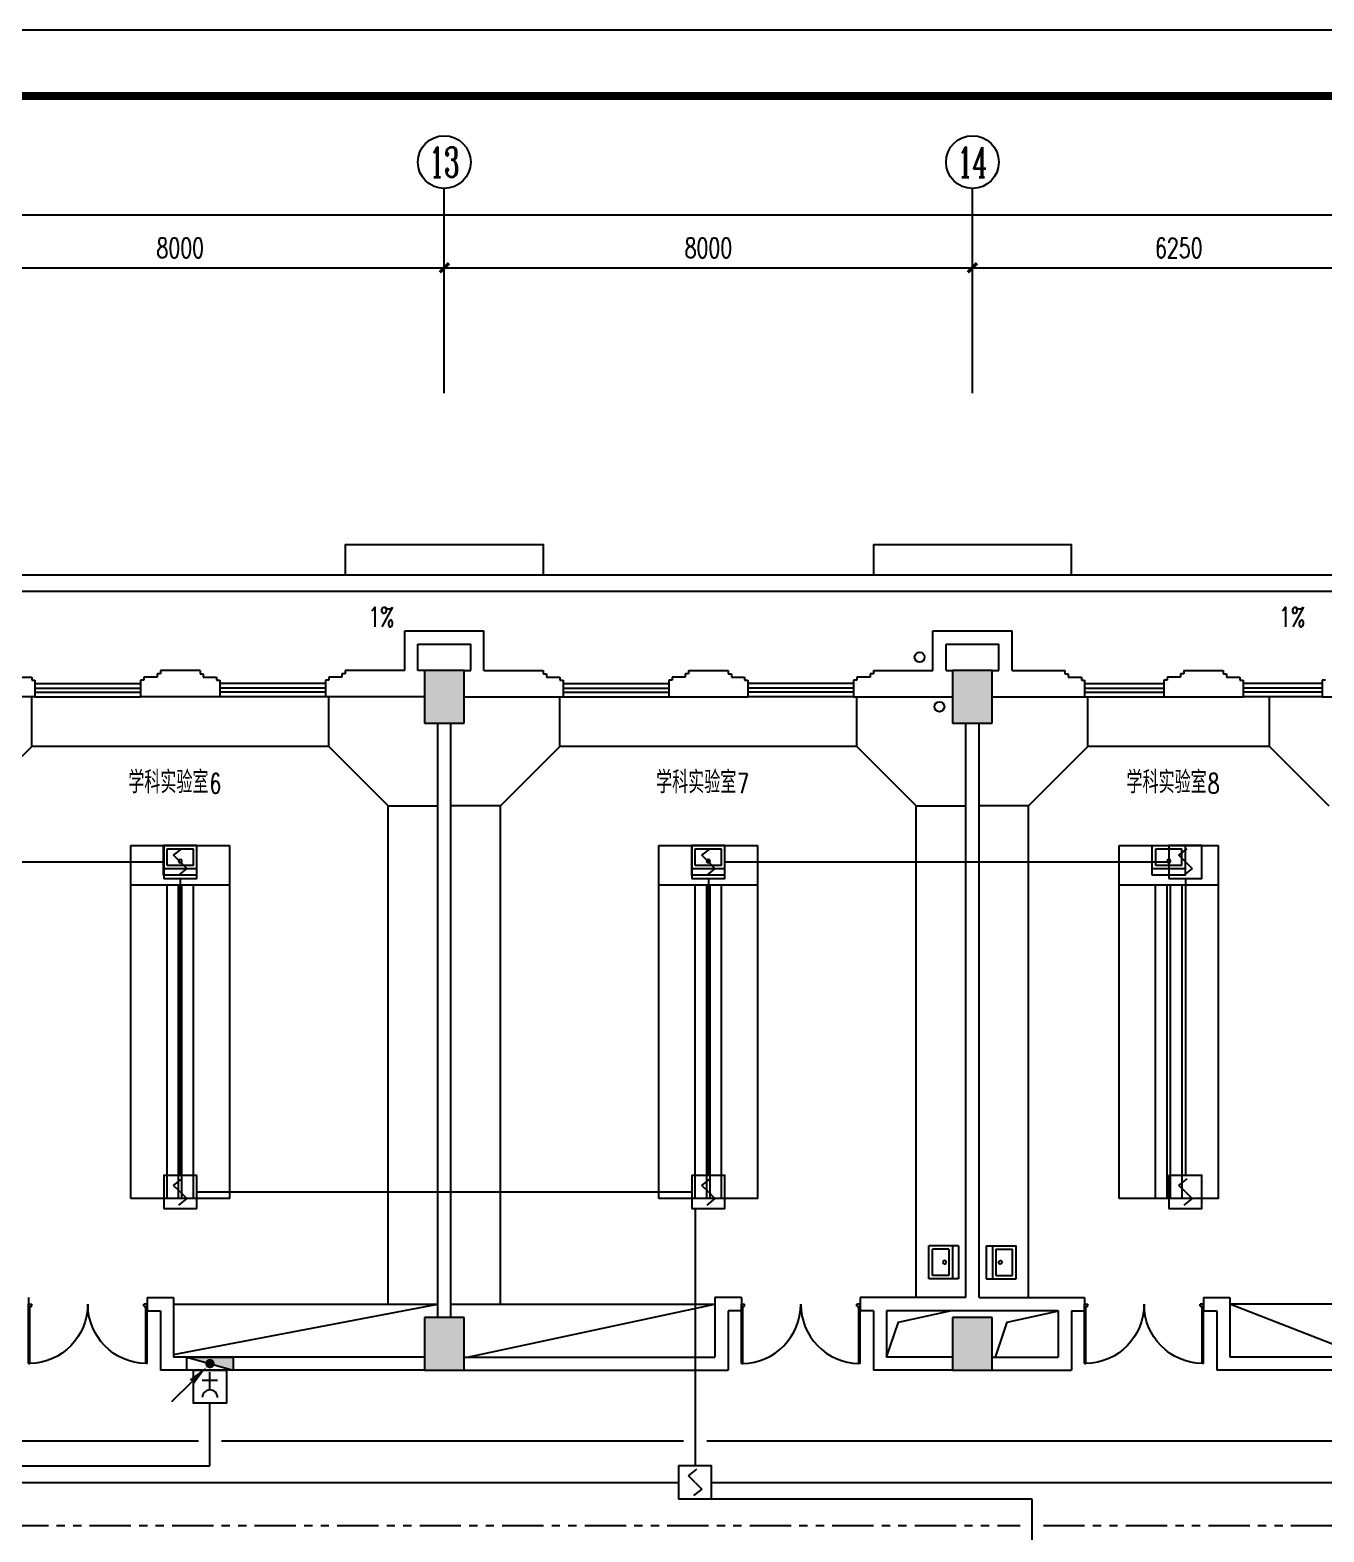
# Model space of a CAD drawing. Extents: x 190999 to 918899, y -200814 to 215286.
# Drawn here: x 381437 to 401037, y -35064 to -12314 of the extents above; entities that cross this region are included whole.
import ezdxf
from ezdxf.enums import TextEntityAlignment as Align

# ---------------------------------------------------------------- set-up
doc = ezdxf.new("R2010")
doc.units = 0
doc.header["$LTSCALE"] = 1000
doc.header["$MEASUREMENT"] = 0
doc.linetypes.add('PHANTOM2', pattern=[1.25, 0.625, -0.125, 0.125, -0.125, 0.125, -0.125])
doc.layers.get('Defpoints').update_dxf_attribs({"color": 1})
for name, color, linetype in [('00-EQUIP', 3, 'Continuous'), ('00-LWIRE', 4, 'Continuous'), ('00-WIRE-4', 6, 'Continuous'), ('A-墙线', 2, 'Continuous'), ('A-外包装修', 250, 'Continuous'), ('A-外窗', 145, 'Continuous'), ('A-家具', 250, 'Continuous'), ('A-门', 167, 'Continuous'), ('AXIS', 3, 'Continuous'), ('AXIS_TEXT', 7, 'Continuous'), ('COLUMN', 2, 'Continuous'), ('EQUIP_消火栓', 1, 'Continuous'), ('PUB_HATCH', 250, 'Continuous'), ('PUB_TEXT', 7, 'Continuous'), ('图框', 189, 'Continuous'), ('屋面排水', 4, 'Continuous'), ('房间名称', 7, 'Continuous'), ('洞口线', 165, 'Continuous'), ('雨水管', 151, 'Continuous'), ('雨水管口', 6, 'Continuous')]:
    doc.layers.add(name, color=color, linetype=linetype)
doc.styles.add('_TCH_AXIS', font='COMPLEX', dxfattribs={"bigfont": 'GBCBIG'})
doc.styles.add('_TCH_DIM', font='SIMPLEX', dxfattribs={"bigfont": 'GBCBIG'})
doc.styles.add('COMPLEX', font='COMPLEX')
doc.styles.add('DIM_FONT', font='SIMPLEX', dxfattribs={"width": 0.7, "bigfont": 'GBCBIG'})
doc.styles.get("Standard").update_dxf_attribs({"font": 'simhei.ttf'})
doc.styles.add('XXK', font='romans.shx', dxfattribs={"width": 0.75, "bigfont": 'hzf.shx'})
doc.styles.add('zz-1', font='arial.ttf', dxfattribs={"width": 0.8})
doc.linetypes.add('BIG-DLINE', pattern='A,1,-0.15,["D",XXK,S=0.2,R=0,X=-0.1,Y=-0.09],-0.2', length=1.35)
doc.dimstyles.new('DIMN', dxfattribs={"dimtxt": 300, "dimasz": 100, "dimexe": 250, "dimexo": 300, "dimgap": 150, "dimtad": 1, "dimdec": 0, "dimzin": 0, "dimdsep": 46, "dimtxsty": 'DIM_FONT', "dimblk": 'ARCHTICK', "dimcen": 0.09, "dimclrt": 7, "dimazin": 2, "dimtfac": 1, "dimtdec": 0, "dimtix": 1, "dimtmove": 2, "dimatfit": 3, "dimfxl": 0, "dimtolj": 1, "dimtzin": 0, "dimarcsym": 0})

# ---------------------------------------------------------------- blocks, each defined once
blk = doc.blocks.new('TJAD_TK_A0')
at = {"layer": '图框'}
blk.add_line((2162, 399.3), (973, 399.3), dxfattribs=at)
at = {"layer": '图框', "const_width": 1.2}
blk.add_lwpolyline([(2152, -431.7), (2152, 389.3), (998, 389.3), (998, -431.7)], close=True, dxfattribs=at)
blk = doc.blocks.new('m1800')
at = {"layer": 'A-墙线'}
for p, q in [((-900, -100), (-900, 100)), ((900, -100), (900, 100))]:
    blk.add_line(p, q, dxfattribs=at)
at = {"layer": 'A-门'}
for p, q in [((-900, 900), (-900, 0)), ((-900, 900), (-880, 900)), ((-880, 900), (-880, 50)), ((880, 900), (880, 50)), ((900, 900), (880, 900)), ((900, 900), (900, 0)), ((-900, 50), (-870, 50)), ((-900, 0), (-850, 0)), ((-870, 50), (-870, 30)), ((-870, 30), (-850, 30)), ((-850, 30), (-850, 0)), ((850, 30), (850, 0)), ((870, 30), (850, 30)), ((900, 0), (850, 0)), ((870, 50), (870, 30)), ((900, 50), (870, 50))]:
    blk.add_line(p, q, dxfattribs=at)
for centre, start, end in [((-900, 0), 0, 88.7267), ((900, 0), 91.2733, 180)]:
    blk.add_arc(centre, 900, start, end, dxfattribs=at)
blk = doc.blocks.new('$TwtSys$00000434')
for p, q in [((-0.5, 0.5), (-0.5, -0.5)), ((-0.5, -0.5), (0.5, 0.5)), ((0.5, 0.5), (-0.5, 0.5)), ((0.5, -0.5), (0.5, 0.5)), ((-0.5, -0.5), (0.5, -0.5))]:
    blk.add_line(p, q)
blk.add_solid([(0.5, -0.5), (0.5, 0.5), (-0.5, -0.5)])
blk = doc.blocks.new('_ArchTick')
at = {"const_width": 0.5}
blk.add_lwpolyline([(-0.7, -0.7), (0.7, 0.7)], dxfattribs=at)
blk = doc.blocks.new('*D1470')
at = {"layer": 'AXIS', "color": 0, "lineweight": -2}
for p, q in [((379712, -17514), (379712, -15664)), ((387712, -17514), (387712, -15664)), ((379712, -15914), (387712, -15914))]:
    blk.add_line(p, q, dxfattribs=at)
at = {"layer": 'Defpoints', "color": 0}
for p in [(387712, -15914), (379712, -17814), (387712, -17814)]:
    blk.add_point(p, dxfattribs=at)
at = {"layer": 'AXIS', "color": 0, "lineweight": -2, "xscale": 100, "yscale": 100, "zscale": 100, "rotation": 180}
blk.add_blockref('_ArchTick', (379712, -15914), dxfattribs=at)
at = {"layer": 'AXIS', "color": 0, "lineweight": -2, "xscale": 100, "yscale": 100, "zscale": 100}
blk.add_blockref('_ArchTick', (387712, -15914), dxfattribs=at)
at = {"layer": 'AXIS', "color": 7, "insert": (383712, -15614), "char_height": 300, "attachment_point": 5, "style": 'DIM_FONT'}
blk.add_mtext('\\A1;8000', dxfattribs=at)
blk = doc.blocks.new('*D1471')
at = {"layer": 'AXIS', "color": 0, "lineweight": -2}
for p, q in [((387712, -17514), (387712, -15664)), ((395712, -17514), (395712, -15664)), ((387712, -15914), (395712, -15914))]:
    blk.add_line(p, q, dxfattribs=at)
at = {"layer": 'Defpoints', "color": 0}
for p in [(395712, -15914), (387712, -17814), (395712, -17814)]:
    blk.add_point(p, dxfattribs=at)
at = {"layer": 'AXIS', "color": 0, "lineweight": -2, "xscale": 100, "yscale": 100, "zscale": 100, "rotation": 180}
blk.add_blockref('_ArchTick', (387712, -15914), dxfattribs=at)
at = {"layer": 'AXIS', "color": 0, "lineweight": -2, "xscale": 100, "yscale": 100, "zscale": 100}
blk.add_blockref('_ArchTick', (395712, -15914), dxfattribs=at)
at = {"layer": 'AXIS', "color": 7, "insert": (391712, -15614), "char_height": 300, "attachment_point": 5, "style": 'DIM_FONT'}
blk.add_mtext('\\A1;8000', dxfattribs=at)
blk = doc.blocks.new('*D1472')
at = {"layer": 'AXIS', "color": 0, "lineweight": -2}
for p, q in [((395712, -17514), (395712, -15664)), ((401962, -17514), (401962, -15664)), ((395712, -15914), (401962, -15914))]:
    blk.add_line(p, q, dxfattribs=at)
at = {"layer": 'Defpoints', "color": 0}
for p in [(401962, -15914), (395712, -17814), (401962, -17814)]:
    blk.add_point(p, dxfattribs=at)
at = {"layer": 'AXIS', "color": 0, "lineweight": -2, "xscale": 100, "yscale": 100, "zscale": 100, "rotation": 180}
blk.add_blockref('_ArchTick', (395712, -15914), dxfattribs=at)
at = {"layer": 'AXIS', "color": 0, "lineweight": -2, "xscale": 100, "yscale": 100, "zscale": 100}
blk.add_blockref('_ArchTick', (401962, -15914), dxfattribs=at)
at = {"layer": 'AXIS', "color": 7, "insert": (398837, -15614), "char_height": 300, "attachment_point": 5, "style": 'DIM_FONT'}
blk.add_mtext('\\A1;6250', dxfattribs=at)
blk = doc.blocks.new('*D1474')
at = {"layer": 'AXIS', "color": 0, "lineweight": -2}
for p, q in [((325012, -17514), (325012, -14864)), ((402262, -17514), (402262, -14864)), ((325012, -15114), (402262, -15114))]:
    blk.add_line(p, q, dxfattribs=at)
at = {"layer": 'Defpoints', "color": 0}
for p in [(402262, -15114), (325012, -17814), (402262, -17814)]:
    blk.add_point(p, dxfattribs=at)
at = {"layer": 'AXIS', "color": 0, "lineweight": -2, "xscale": 100, "yscale": 100, "zscale": 100, "rotation": 180}
blk.add_blockref('_ArchTick', (325012, -15114), dxfattribs=at)
at = {"layer": 'AXIS', "color": 0, "lineweight": -2, "xscale": 100, "yscale": 100, "zscale": 100}
blk.add_blockref('_ArchTick', (402262, -15114), dxfattribs=at)
at = {"layer": 'AXIS', "color": 7, "insert": (363637, -14814), "char_height": 300, "attachment_point": 5, "style": 'DIM_FONT'}
blk.add_mtext('\\A1;77250', dxfattribs=at)
blk = doc.blocks.new('_AXISO')
blk.add_circle((0, 0), 0.5)
at = {"layer": 'AXIS_TEXT', "style": 'COMPLEX', "width": 1.041667}
blk.add_attdef('A', text='', height=0.56, dxfattribs=at).set_placement((-0.25, -0.28), (0.25, -0.28), align=Align.FIT)
blk = doc.blocks.new('$plan$00001609')
at = {"linetype": 'Continuous'}
for p, q in [((0, -251), (0, 251)), ((0, 251), (450, 251)), ((93, -251), (93, 251)), ((450, 251), (450, -251)), ((146, -199), (146, 199)), ((146, 199), (397, 199)), ((397, 199), (397, -199)), ((146, -199), (397, -199)), ((0, -251), (450, -251))]:
    blk.add_line(p, q, dxfattribs=at)
blk.add_line((238, 2), (238, 0))
blk.add_arc((212, 0), 26, 4.716, 0, dxfattribs=at)
at = {"style": 'zz-1'}
for tag in ['YSIZE', 'XSIZE']:
    blk.add_attdef(tag, (0, 0), '', height=0.5, dxfattribs=at)
blk = doc.blocks.new('_LINKPT1')
at = {"color": 0}
blk.add_line((0, 0), (0, 0), dxfattribs=at)
blk = doc.blocks.new('3S1KCGW2')
for p, q in [((0.5, 0.5), (-0.5, 0.5)), ((-0.5, 0.5), (-0.5, -0.5)), ((0.5, -0.5), (0.5, 0.5)), ((-0.2, 0.2), (0.05, 0.4)), ((0, 0), (-0.2, 0.2)), ((0, 0), (0.2, -0.2)), ((0.2, -0.2), (-0.05, -0.4)), ((-0.5, -0.5), (0.5, -0.5))]:
    blk.add_line(p, q)
at = {"const_width": 0.04, "flags": 128}
blk.add_lwpolyline([(-0.5, -0.5), (-0.5, 0.5), (0.5, 0.5), (0.5, -0.5)], close=True, dxfattribs=at)
at = {"xscale": 0.002, "yscale": 0.002, "zscale": 0.002}
for p in [(0, 0.5), (-0.5, 0), (0.5, 0), (0, -0.5)]:
    blk.add_blockref('_LINKPT1', p, dxfattribs=at)
at = {"flags": 9}
blk.add_attdef('A', (0, 0), '', height=0.00002, dxfattribs=at)
blk = doc.blocks.new('J62IR8YJ')
for p, q in [((-0.5, 1), (0.5, 1)), ((-0.5, 0), (-0.5, 1)), ((0.5, 1), (0.5, 0)), ((0, 0.598), (0, 0.06)), ((0.5, 0), (-0.5, 0)), ((-0.231, 0.312), (0.231, 0.312))]:
    blk.add_line(p, q)
at = {"const_width": 0.04, "flags": 128}
blk.add_lwpolyline([(-0.5, 0), (-0.5, 1), (0.5, 1), (0.5, 0)], close=True, dxfattribs=at)
blk.add_arc((0, 0.829), 0.231, 180, 0)
at = {"xscale": 0.002, "yscale": 0.00200000000000955, "zscale": 0.002}
for p in [(0, 1), (-0.5, 0.5), (0.5, 0.5), (0, 0)]:
    blk.add_blockref('_LINKPT1', p, dxfattribs=at)
at = {"flags": 9}
blk.add_attdef('A', (0, 0), '', height=0.00002, dxfattribs=at)
blk = doc.blocks.new('_WRLD10L')
for p, q in [((1.15, 1.15), (0.55, 0.55)), ((0.104, 0.104), (0.104, 0.104)), ((-0.104, -0.104), (-0.104, -0.104))]:
    blk.add_line(p, q)
at = {"const_width": 0.142}
blk.add_lwpolyline([(-0.071, 0, 1), (0.071, 0, 1)], format="xyb", close=True, dxfattribs=at)
blk.add_solid([(0.62, 0.48), (0.48, 0.62), (0.1, 0.1)])
at = {"width": 0.8, "flags": 9}
blk.add_attdef('A', (0, 0), '', height=0.00002, dxfattribs=at)

msp = doc.modelspace()

# ---------------------------------------------------------------- hatches: boundary and pattern name
at = {"layer": 'PUB_HATCH'}
for points in [[(388011.6, -22813.5), (388011.6, -22013.5), (387411.6, -22013.5), (387411.6, -22813.5)], [(396011.6, -22813.5), (396011.6, -22013.5), (395411.6, -22013.5), (395411.6, -22813.5)], [(388011.6, -32613.5), (388011.6, -31813.5), (387411.6, -31813.5), (387411.6, -32613.5)], [(396011.6, -32613.5), (396011.6, -31813.5), (395411.6, -31813.5), (395411.6, -32613.5)]]:
    msp.add_hatch(color=256, dxfattribs=at).paths.add_polyline_path(points)

# ---------------------------------------------------------------- linework, layer by layer
at = {"layer": '00-WIRE-4'}
for p, q in [((375961.6, -24913.5), (383461.6, -24913.5)), ((391961.6, -24913.5), (398688.2, -24913.5)), ((383711.6, -25163.5), (383711.6, -29663.5)), ((391711.6, -25163.5), (391711.6, -29663.5)), ((398938.2, -25163.5), (398938.2, -29663.5)), ((383961.6, -29913.5), (391461.6, -29913.5)), ((391511.6, -30163.5), (391511.6, -34063.5)), ((384161.9, -34063.5), (384161.9, -33113.5)), ((380228.3, -34063.5), (384161.9, -34063.5)), ((380228.3, -34313.5), (391261.6, -34313.5)), ((391761.6, -34313.5), (402711.6, -34313.5)), ((391761.6, -34563.5), (396611.6, -34563.5)), ((396611.6, -34563.5), (396611.6, -35513.5))]:
    msp.add_line(p, q, dxfattribs=at)
at = {"layer": '00-WIRE-4', "linetype": 'BIG-DLINE'}
for p, q in [((359436.3, -33685), (383986.9, -33685)), ((384336.9, -33685), (391336.6, -33685)), ((391686.6, -33685), (402711.6, -33685))]:
    msp.add_line(p, q, dxfattribs=at)
at = {"layer": '00-WIRE-4', "linetype": 'PHANTOM2'}
for p, q in [((376089.2, -34963.5), (396436.6, -34963.5)), ((396786.6, -34963.5), (402711.6, -34963.5))]:
    msp.add_line(p, q, dxfattribs=at)
at = {"layer": 'A-墙线'}
for p, q in [((387111.6, -21413.5), (388311.6, -21413.5)), ((387111.6, -22013.5), (387111.6, -21413.5)), ((388311.6, -22013.5), (388311.6, -21413.5)), ((395111.6, -21413.5), (396311.6, -21413.5)), ((395111.6, -22013.5), (395111.6, -21413.5)), ((396311.6, -22013.5), (396311.6, -21413.5)), ((387311.6, -21613.5), (388111.6, -21613.5)), ((387311.6, -22013.5), (387311.6, -21613.5)), ((388111.6, -22013.5), (388111.6, -21613.5)), ((395311.6, -21613.5), (396111.6, -21613.5)), ((395311.6, -22013.5), (395311.6, -21613.5)), ((396111.6, -22013.5), (396111.6, -21613.5)), ((383361.6, -22063.5), (383361.6, -22113.5)), ((383411.6, -22063.5), (383361.6, -22063.5)), ((384011.6, -22013.5), (383411.6, -22013.5)), ((383411.6, -22013.5), (383411.6, -22063.5)), ((384011.6, -22013.5), (384011.6, -22063.5)), ((384011.6, -22063.5), (384061.6, -22063.5)), ((384061.6, -22063.5), (384061.6, -22113.5)), ((386161.6, -22063.5), (386161.6, -22113.5)), ((386211.6, -22063.5), (386161.6, -22063.5)), ((387111.6, -22013.5), (386211.6, -22013.5)), ((386211.6, -22013.5), (386211.6, -22063.5)), ((387411.6, -22013.5), (387311.6, -22013.5)), ((388011.6, -22013.5), (388111.6, -22013.5)), ((388311.6, -22013.5), (389211.6, -22013.5)), ((389211.6, -22013.5), (389211.6, -22063.5)), ((389211.6, -22063.5), (389261.6, -22063.5)), ((389261.6, -22063.5), (389261.6, -22113.5)), ((391361.6, -22063.5), (391361.6, -22113.5)), ((391411.6, -22063.5), (391361.6, -22063.5)), ((391411.6, -22013.5), (392011.6, -22013.5)), ((391411.6, -22013.5), (391411.6, -22063.5)), ((392011.6, -22013.5), (392011.6, -22063.5)), ((392011.6, -22063.5), (392061.6, -22063.5)), ((392061.6, -22063.5), (392061.6, -22113.5)), ((394161.6, -22063.5), (394161.6, -22113.5)), ((394211.6, -22063.5), (394161.6, -22063.5)), ((394211.6, -22013.5), (395111.6, -22013.5)), ((394211.6, -22013.5), (394211.6, -22063.5)), ((395311.6, -22013.5), (395411.6, -22013.5)), ((396011.6, -22013.5), (396111.6, -22013.5)), ((396311.6, -22013.5), (397111.6, -22013.5)), ((397111.6, -22013.5), (397111.6, -22063.5)), ((397111.6, -22063.5), (397161.6, -22063.5)), ((397161.6, -22063.5), (397161.6, -22113.5)), ((398861.6, -22063.5), (398861.6, -22113.5)), ((398911.6, -22063.5), (398861.6, -22063.5)), ((398911.6, -22013.5), (399511.6, -22013.5)), ((398911.6, -22013.5), (398911.6, -22063.5)), ((399511.6, -22013.5), (399511.6, -22063.5)), ((399511.6, -22063.5), (399561.6, -22063.5)), ((399561.6, -22063.5), (399561.6, -22113.5)), ((381261.6, -22113.5), (381461.6, -22113.5)), ((381461.6, -22113.5), (381461.6, -22163.5)), ((381461.6, -22163.5), (381511.6, -22163.5)), ((381511.6, -22163.5), (381511.6, -22413.5)), ((383161.6, -22163.5), (383111.6, -22163.5)), ((383111.6, -22163.5), (383111.6, -22413.5)), ((383161.6, -22113.5), (383161.6, -22163.5)), ((383361.6, -22113.5), (383161.6, -22113.5)), ((384061.6, -22113.5), (384261.6, -22113.5)), ((384261.6, -22113.5), (384261.6, -22163.5)), ((384261.6, -22163.5), (384311.6, -22163.5)), ((384311.6, -22163.5), (384311.6, -22413.5)), ((385961.6, -22163.5), (385911.6, -22163.5)), ((385911.6, -22163.5), (385911.6, -22413.5)), ((385961.6, -22113.5), (385961.6, -22163.5)), ((386161.6, -22113.5), (385961.6, -22113.5)), ((389261.6, -22113.5), (389461.6, -22113.5)), ((389461.6, -22113.5), (389461.6, -22163.5)), ((389461.6, -22163.5), (389511.6, -22163.5)), ((389511.6, -22163.5), (389511.6, -22413.5)), ((391161.6, -22163.5), (391111.6, -22163.5)), ((391111.6, -22163.5), (391111.6, -22413.5)), ((391161.6, -22113.5), (391161.6, -22163.5)), ((391361.6, -22113.5), (391161.6, -22113.5)), ((392061.6, -22113.5), (392261.6, -22113.5)), ((392261.6, -22113.5), (392261.6, -22163.5)), ((392261.6, -22163.5), (392311.6, -22163.5)), ((392311.6, -22163.5), (392311.6, -22413.5)), ((393961.6, -22163.5), (393911.6, -22163.5)), ((393911.6, -22163.5), (393911.6, -22413.5)), ((393961.6, -22113.5), (393961.6, -22163.5)), ((394161.6, -22113.5), (393961.6, -22113.5)), ((397161.6, -22113.5), (397361.6, -22113.5)), ((397361.6, -22113.5), (397361.6, -22163.5)), ((397361.6, -22163.5), (397411.6, -22163.5)), ((397411.6, -22163.5), (397411.6, -22413.5)), ((398661.6, -22163.5), (398611.6, -22163.5)), ((398611.6, -22163.5), (398611.6, -22413.5)), ((398661.6, -22113.5), (398661.6, -22163.5)), ((398861.6, -22113.5), (398661.6, -22113.5)), ((399561.6, -22113.5), (399761.6, -22113.5)), ((399761.6, -22113.5), (399761.6, -22163.5)), ((399761.6, -22163.5), (399811.6, -22163.5)), ((399811.6, -22163.5), (399811.6, -22413.5)), ((401061.6, -22163.5), (401011.6, -22163.5)), ((401011.6, -22163.5), (401011.6, -22413.5)), ((381511.6, -22413.5), (380011.6, -22413.5)), ((384311.6, -22413.5), (383111.6, -22413.5)), ((387411.6, -22413.5), (385911.6, -22413.5)), ((388011.6, -22413.5), (389511.6, -22413.5)), ((391111.6, -22413.5), (392311.6, -22413.5)), ((393911.6, -22413.5), (395411.6, -22413.5)), ((396011.6, -22413.5), (397411.6, -22413.5)), ((398611.6, -22413.5), (399811.6, -22413.5)), ((401011.6, -22413.5), (401661.6, -22413.5)), ((387611.6, -31813.5), (387611.6, -22813.5)), ((387811.6, -31813.5), (387811.6, -22813.5)), ((395611.6, -31513.5), (395611.6, -22813.5)), ((395811.6, -31513.5), (395811.6, -22813.5)), ((383211.6, -31513.5), (383611.6, -31513.5)), ((383611.6, -31513.5), (383611.6, -32413.5)), ((392211.6, -31513.5), (391811.6, -31513.5)), ((391811.6, -31513.5), (391811.6, -32413.5)), ((395611.6, -31513.5), (394011.6, -31513.5)), ((395811.6, -31513.5), (397411.6, -31513.5)), ((399211.6, -31513.5), (399611.6, -31513.5)), ((399611.6, -31513.5), (399611.6, -32413.5)), ((383211.6, -31713.5), (383411.6, -31713.5)), ((383411.6, -31713.5), (383411.6, -32613.5)), ((392211.6, -31713.5), (392011.6, -31713.5)), ((392011.6, -31713.5), (392011.6, -32613.5)), ((394211.6, -31713.5), (394011.6, -31713.5)), ((394211.6, -31713.5), (394211.6, -32613.5)), ((397011.6, -31713.5), (394411.6, -31713.5)), ((394411.6, -31713.5), (394411.6, -32413.5)), ((397011.6, -31713.5), (397011.6, -32413.5)), ((397211.6, -31713.5), (397411.6, -31713.5)), ((397211.6, -31713.5), (397211.6, -32613.5)), ((399211.6, -31713.5), (399411.6, -31713.5)), ((399411.6, -31713.5), (399411.6, -32613.5)), ((387411.6, -32413.5), (383611.6, -32413.5)), ((388011.6, -32413.5), (391811.6, -32413.5)), ((395411.6, -32413.5), (394411.6, -32413.5)), ((396011.6, -32413.5), (397011.6, -32413.5)), ((401661.6, -32413.5), (399611.6, -32413.5)), ((387411.6, -32613.5), (383411.6, -32613.5)), ((388011.6, -32613.5), (392011.6, -32613.5)), ((395411.6, -32613.5), (394211.6, -32613.5)), ((396011.6, -32613.5), (397211.6, -32613.5)), ((401661.6, -32613.5), (399411.6, -32613.5))]:
    msp.add_line(p, q, dxfattribs=at)
at = {"layer": 'A-外包装修'}
for p, q in [((337611.6, -20563.4), (403711.6, -20563.4)), ((337861.6, -20813.4), (403711.6, -20813.4))]:
    msp.add_line(p, q, dxfattribs=at)
for points in [[(389212, -20563.4), (389212, -20113.2), (386211.3, -20113.2), (386211.3, -20563.4)], [(397212, -20563.4), (397212, -20113.2), (394211.3, -20113.2), (394211.3, -20563.4)]]:
    msp.add_lwpolyline(points, dxfattribs=at)
at = {"layer": 'A-外窗'}
for p, q in [((381511.6, -22213.5), (383111.6, -22213.5)), ((381511.6, -22283.5), (383111.6, -22283.5)), ((385911.6, -22213.5), (384311.6, -22213.5)), ((385911.6, -22283.5), (384311.6, -22283.5)), ((389511.6, -22213.5), (391111.6, -22213.5)), ((389511.6, -22283.5), (391111.6, -22283.5)), ((393911.6, -22213.5), (392311.6, -22213.5)), ((393911.6, -22283.5), (392311.6, -22283.5)), ((397411.6, -22213.5), (398611.6, -22213.5)), ((397411.6, -22283.5), (398611.6, -22283.5)), ((401011.6, -22213.5), (399811.6, -22213.5)), ((401011.6, -22283.5), (399811.6, -22283.5)), ((381511.6, -22343.5), (383111.6, -22343.5)), ((381511.6, -22413.5), (383111.6, -22413.5)), ((385911.6, -22343.5), (384311.6, -22343.5)), ((385911.6, -22413.5), (384311.6, -22413.5)), ((389511.6, -22343.5), (391111.6, -22343.5)), ((389511.6, -22413.5), (391111.6, -22413.5)), ((393911.6, -22343.5), (392311.6, -22343.5)), ((393911.6, -22413.5), (392311.6, -22413.5)), ((397411.6, -22343.5), (398611.6, -22343.5)), ((397411.6, -22413.5), (398611.6, -22413.5)), ((401011.6, -22343.5), (399811.6, -22343.5)), ((401011.6, -22413.5), (399811.6, -22413.5))]:
    msp.add_line(p, q, dxfattribs=at)
at = {"layer": 'A-家具'}
for p, q in [((381461.6, -23163.5), (381461.6, -22413.5)), ((385961.6, -23163.5), (385961.6, -22413.5)), ((389461.6, -23163.5), (389461.6, -22413.5)), ((393961.6, -23163.5), (393961.6, -22413.5)), ((397461.6, -23163.5), (397461.6, -22413.5)), ((400211.6, -23163.5), (400211.6, -22413.5)), ((381461.6, -23163.5), (380561.6, -24063.5)), ((385961.6, -23163.5), (381461.6, -23163.5)), ((385961.6, -23163.5), (386861.6, -24063.5)), ((389461.6, -23163.5), (388561.6, -24063.5)), ((393961.6, -23163.5), (389461.6, -23163.5)), ((393961.6, -23163.5), (394861.6, -24063.5)), ((397461.6, -23163.5), (396561.6, -24063.5)), ((400211.6, -23163.5), (397461.6, -23163.5)), ((400211.6, -23163.5), (401111.6, -24063.5)), ((386861.6, -31613.5), (386861.6, -24063.5)), ((386861.6, -24063.5), (387611.6, -24063.5)), ((388561.6, -24063.5), (387811.6, -24063.5)), ((388561.6, -31613.5), (388561.6, -24063.5)), ((394861.6, -31513.5), (394861.6, -24063.5)), ((394861.6, -24063.5), (395611.6, -24063.5)), ((396561.6, -24063.5), (395811.6, -24063.5)), ((396561.6, -31513.5), (396561.6, -24063.5)), ((382961.6, -30013.5), (382961.6, -24663.5)), ((382961.6, -24663.5), (384461.6, -24663.5)), ((384461.6, -30013.5), (384461.6, -24663.5)), ((390961.6, -30013.5), (390961.6, -24663.5)), ((390961.6, -24663.5), (392461.6, -24663.5)), ((392461.6, -30013.5), (392461.6, -24663.5)), ((397936.6, -30013.5), (397936.6, -24663.5)), ((397936.6, -24663.5), (399436.6, -24663.5)), ((399436.6, -30013.5), (399436.6, -24663.5)), ((382961.6, -25263.5), (384461.6, -25263.5)), ((383511.6, -30013.5), (383511.6, -25263.5)), ((383686.6, -30013.5), (383686.6, -25263.5)), ((383736.6, -30013.5), (383736.6, -25263.5)), ((383911.6, -30013.5), (383911.6, -25263.5)), ((390961.6, -25263.5), (392461.6, -25263.5)), ((391511.6, -30013.5), (391511.6, -25263.5)), ((391686.6, -30013.5), (391686.6, -25263.5)), ((391736.6, -30013.5), (391736.6, -25263.5)), ((391911.6, -30013.5), (391911.6, -25263.5)), ((397936.6, -25263.5), (399436.6, -25263.5)), ((398486.6, -30013.5), (398486.6, -25263.5)), ((398661.6, -30013.5), (398661.6, -25263.5)), ((398711.6, -30013.5), (398711.6, -25263.5)), ((398886.6, -30013.5), (398886.6, -25263.5)), ((384461.6, -30013.5), (382961.6, -30013.5)), ((392461.6, -30013.5), (390961.6, -30013.5)), ((399436.6, -30013.5), (397936.6, -30013.5)), ((383611.6, -31613.5), (387611.6, -31613.5)), ((383611.6, -32375.4), (387611.6, -31613.5)), ((387811.6, -31613.5), (391811.6, -31613.5)), ((388061.6, -32413.5), (391811.6, -31613.5)), ((401861.6, -31613.5), (399611.6, -31613.5)), ((401661.6, -32413.5), (399611.6, -31613.5))]:
    msp.add_line(p, q, dxfattribs=at)
at = {"layer": 'AXIS'}
for p, q in [((387711.6, -17813.5), (387711.6, -14713.5)), ((395711.6, -17813.5), (395711.6, -14713.5))]:
    msp.add_line(p, q, dxfattribs=at)
at = {"layer": 'COLUMN'}
for p, q in [((388011.6, -22013.5), (387411.6, -22013.5)), ((387411.6, -22013.5), (387411.6, -22813.5)), ((388011.6, -22813.5), (388011.6, -22013.5)), ((396011.6, -22013.5), (395411.6, -22013.5)), ((395411.6, -22013.5), (395411.6, -22813.5)), ((396011.6, -22813.5), (396011.6, -22013.5)), ((387411.6, -22813.5), (388011.6, -22813.5)), ((395411.6, -22813.5), (396011.6, -22813.5)), ((388011.6, -31813.5), (387411.6, -31813.5)), ((387411.6, -31813.5), (387411.6, -32613.5)), ((388011.6, -32613.5), (388011.6, -31813.5)), ((396011.6, -31813.5), (395411.6, -31813.5)), ((395411.6, -31813.5), (395411.6, -32613.5)), ((396011.6, -32613.5), (396011.6, -31813.5)), ((387411.6, -32613.5), (388011.6, -32613.5)), ((395411.6, -32613.5), (396011.6, -32613.5))]:
    msp.add_line(p, q, dxfattribs=at)
at = {"layer": '屋面排水'}
for points in [[(387109.4, -21203.4, 0, 0, 0), (388501.8, -21203.4, 80, 0, 0), (388801.8, -21203.4, 0, 0, 0)], [(400146.9, -21203.4, 0, 0, 0), (398754.5, -21203.4, 80, 0, 0), (398454.5, -21203.4, 0, 0, 0)]]:
    msp.add_lwpolyline(points, format="xyseb", dxfattribs=at)
at = {"layer": '洞口线', "ltscale": 2}
for points in [[(394411.6, -32413.5), (394589.5, -31887.1), (395372.7, -31713.5)], [(396061.6, -32413.5), (396239.5, -31887.1), (397022.7, -31713.5)]]:
    msp.add_lwpolyline(points, dxfattribs=at)
at = {"layer": '雨水管'}
msp.add_circle((395211.6, -22563.5), 75, dxfattribs=at)
at = {"layer": '雨水管口'}
msp.add_circle((394911.6, -21813.5), 75, dxfattribs=at)

# ---------------------------------------------------------------- block references
at = {"layer": '00-EQUIP', "xscale": 500, "yscale": 500, "zscale": 500}
for p in [(383711.6, -24913.5), (391711.6, -24913.5), (398938.2, -24913.5), (383711.6, -29913.5), (391711.6, -29913.5), (398938.2, -29913.5), (391511.6, -34313.5)]:
    msp.add_blockref('3S1KCGW2', p, dxfattribs=at)
at = {"layer": '00-EQUIP', "xscale": 500, "yscale": 500, "zscale": 500, "rotation": 180}
msp.add_blockref('J62IR8YJ', (384161.9, -32613.5), dxfattribs=at)
at = {"layer": '00-LWIRE', "xscale": 500, "yscale": 500, "zscale": 500, "rotation": 180}
msp.add_blockref('_WRLD10L', (384161.9, -32513.5), dxfattribs=at)
at = {"layer": 'A-家具'}
for p, rotation in [((383711.6, -25113.5), 90.00000000000001), ((391711.6, -25113.5), 90.00000000000001), ((398686.6, -25113.5), 90.00000000000001), ((395501.4, -30979.8), 180)]:
    msp.add_blockref('$plan$00001609', p, dxfattribs=dict(at, rotation=rotation))
at = {"layer": 'A-家具', "yscale": -1}
msp.add_blockref('$plan$00001609', (395921.9, -30979.8), dxfattribs=at)
at = {"layer": 'A-门', "xscale": -1, "rotation": 180}
for p in [(382311.6, -31613.5), (398311.6, -31613.5)]:
    msp.add_blockref('m1800', p, dxfattribs=at)
at = {"layer": 'A-门', "rotation": 180}
msp.add_blockref('m1800', (393111.6, -31613.5), dxfattribs=at)
at = {"layer": 'AXIS'}
ref = msp.add_blockref('_AXISO', (387711.6, -14313.5), dxfattribs=dict(at, xscale=800, yscale=800, zscale=800))
ref.add_attrib('A', '13', dxfattribs={"layer": 'AXIS_TEXT', "height": 452.55, "style": '_TCH_AXIS', "width": 0.724138}).set_placement((387485.4, -14539.8), (387937.9, -14539.8), align=Align.FIT)
ref = msp.add_blockref('_AXISO', (395711.6, -14313.5), dxfattribs=dict(at, xscale=800, yscale=800, zscale=800))
ref.add_attrib('A', '14', dxfattribs={"layer": 'AXIS_TEXT', "height": 452.55, "style": '_TCH_AXIS', "width": 0.677419}).set_placement((395485.4, -14539.8), (395937.9, -14539.8), align=Align.FIT)
at = {"layer": 'EQUIP_消火栓', "xscale": -700, "yscale": 200, "zscale": 700, "rotation": 180}
msp.add_blockref('$TwtSys$00000434', (384161.9, -32513.5), dxfattribs=at)
at = {"layer": '图框', "xscale": 100, "yscale": 100, "zscale": 100}
msp.add_blockref('TJAD_TK_A0', (212598.6, -52243.2), dxfattribs=at)

# ---------------------------------------------------------------- texts
at = {"layer": 'PUB_TEXT', "style": '_TCH_DIM', "width": 0.705882}
for p in [(386559.6, -21352.1), (400356.7, -21352.1)]:
    msp.add_text('1%', height=297.5, dxfattribs=at).set_placement(p)
at = {"layer": '房间名称', "style": '_TCH_DIM'}
for p in [(382925, -23874.7), (390920, -23874.7), (398045, -23874.7)]:
    msp.add_text('学科实验室', height=337.59, dxfattribs=at).set_placement(p)
at = {"layer": '房间名称', "style": '_TCH_DIM', "width": 0.705882}
for s, p in [('6', (384153.7, -23874.7)), ('7', (392148.7, -23874.7)), ('8', (399273.7, -23874.7))]:
    msp.add_text(s, height=297.5, dxfattribs=at).set_placement(p)

# ---------------------------------------------------------------- dimensions: what is measured, and where the dimension line sits
at = {"layer": 'AXIS'}
for p1, p2, distance, picture, middle in [((325011.8, -17813.5), (402261.6, -17813.5), 2700, '*D1474', (363636.7, -14813.5)), ((379711.6, -17813.5), (387711.6, -17813.5), 1900, '*D1470', (383711.6, -15613.5)), ((387711.6, -17813.5), (395711.6, -17813.5), 1900, '*D1471', (391711.6, -15613.5)), ((395711.6, -17813.5), (401961.6, -17813.5), 1900, '*D1472', (398836.6, -15613.5))]:
    dim = msp.add_aligned_dim(p1=p1, p2=p2, distance=distance, dimstyle='DIMN', dxfattribs=at)
    dim.commit()
    dim.dimension.update_dxf_attribs({"geometry": picture, "text_midpoint": middle})

doc.saveas('drawing.dxf')
